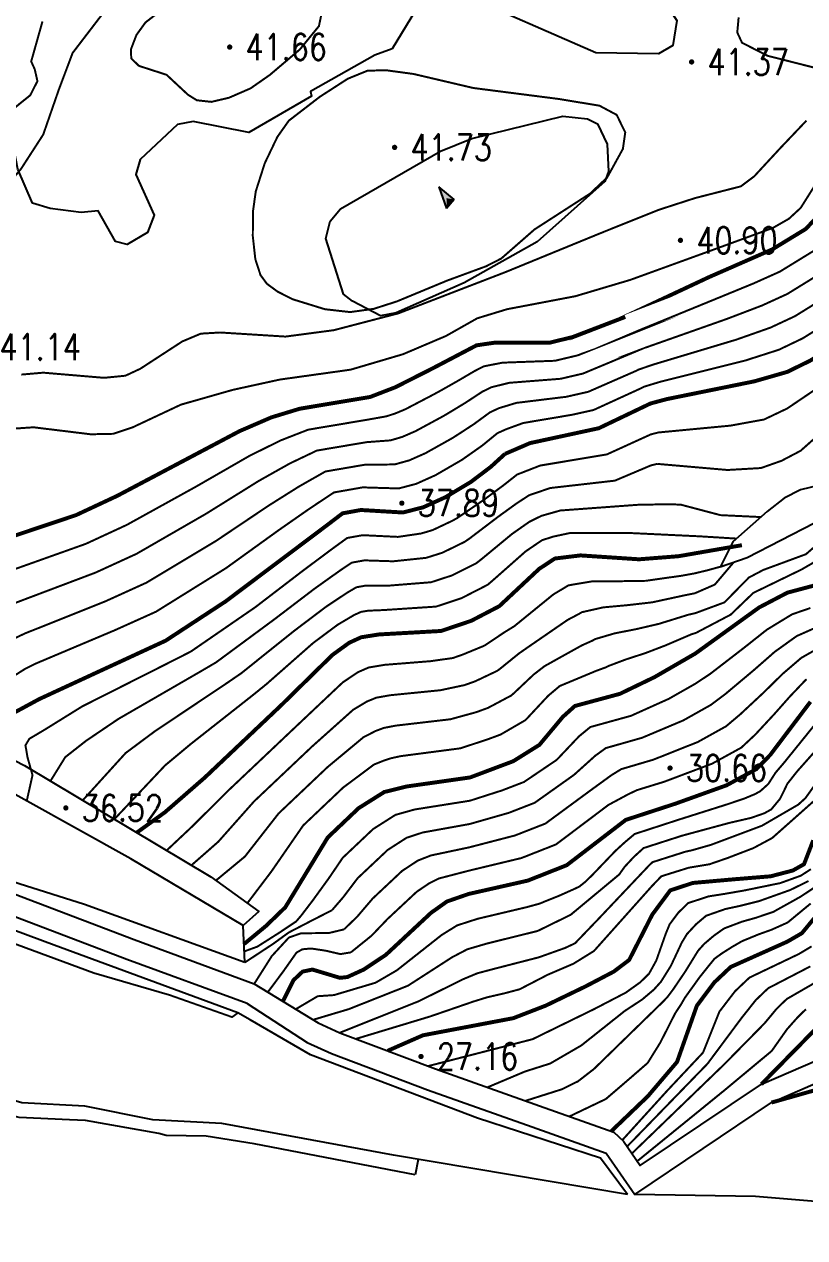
# Model space of a CAD drawing. Extents: x 404846 to 408477, y 3390929 to 3392894.
# Drawn here: x 406416.85 to 406446.43, y 3392246.53 to 3392292.54 of the extents above; entities that cross this region are included whole.
import ezdxf
from ezdxf.enums import TextEntityAlignment as Align

# ---------------------------------------------------------------- set-up
doc = ezdxf.new("R2010")
doc.units = 0
doc.header["$LTSCALE"] = 0.5
doc.layers.get('0').update_dxf_attribs({"linetype": 'CONTINUOUS'})
for name, color, linetype in [('DGX', 2, 'CONTINUOUS'), ('DMTZ', 3, 'CONTINUOUS'), ('GCD', 1, 'CONTINUOUS'), ('SXSS', 5, 'CONTINUOUS'), ('ZBTZ', 3, 'CONTINUOUS')]:
    doc.layers.add(name, color=color, linetype=linetype)
doc.styles.add('HZ', font='rs.shx', dxfattribs={"width": 0.8, "bigfont": 'hztxt.shx'})
doc.linetypes.add('1033B', pattern='A,1,[186,AAA.SHX,S=1,R=0,X=0,Y=0],1', length=2)
doc.linetypes.add('10422', pattern='A,0.75,[150,AAA.SHX,S=0.5,R=0,X=0,Y=0.5],1.5,[177,AAA.SHX,S=1,R=0,X=0,Y=0.4],0.75', length=3)
doc.linetypes.add('1161', pattern='A,0,[149,AAA.SHX,S=0.15,R=0,X=0,Y=0],-1.6', length=1.6)

# ---------------------------------------------------------------- blocks, each defined once
blk = doc.blocks.new('*U39')
at = {"linetype": 'Continuous'}
for points in [[(-0.3, 0.5), (0, 1.5), (-0.9, 0)], [(-0.3, 0.5), (0, 0), (0, 1.5)], [(-0.3, 0.5), (-0.9, 0), (0, 0)]]:
    blk.add_solid(points, dxfattribs=at)
blk = doc.blocks.new('gc201')
for p, q in [((0, 1.5), (-0.9, 0)), ((0, 0), (0, 1.5)), ((0, 0), (-0.9, 0))]:
    blk.add_line(p, q)
at = {"linetype": 'Continuous'}
blk.add_blockref('*U39', (0, 0), dxfattribs=at)
blk = doc.blocks.new('GC200')
at = {"linetype": 'Continuous', "const_width": 0.2, "flags": 128}
blk.add_lwpolyline([(-0.1, 0, 1), (0.1, 0, 1)], format="xyb", close=True, dxfattribs=at)

msp = doc.modelspace()

# ---------------------------------------------------------------- linework, layer by layer
at = {"layer": 'DGX', "linetype": 'Continuous', "const_width": 0.075, "elevation": 41.5, "flags": 128}
for points in [[(406427.291, 3392291.59), (406426.15, 3392290.622), (406425.422, 3392290.114), (406424.603, 3392289.758), (406423.936, 3392289.602), (406423.386, 3392289.664), (406423.049, 3392289.874), (406422.239, 3392290.629), (406421.193, 3392290.967), (406420.902, 3392291.247), (406420.887, 3392291.589), (406421.096, 3392292.136), (406421.436, 3392292.61), (406421.778, 3392292.876), (406422.24, 3392293.088), (406423.733, 3392293.506), (406424.965, 3392293.771), (406426.008, 3392293.89), (406426.82, 3392293.883), (406427.475, 3392293.738), (406427.938, 3392293.445), (406428.123, 3392292.996), (406428.014, 3392292.475), (406427.291, 3392291.59)], [(406433.868, 3392290.128), (406437.09, 3392289.714), (406438.647, 3392289.458), (406439.298, 3392289.11), (406439.624, 3392288.444), (406439.534, 3392287.818), (406438.938, 3392286.735), (406438.298, 3392286.129), (406436.186, 3392284.766), (406434.925, 3392283.662), (406434.354, 3392283.37), (406432.868, 3392282.823), (406430.965, 3392282.034), (406430.088, 3392281.753), (406429.197, 3392281.631), (406428.243, 3392281.739), (406427.016, 3392282.118), (406426.444, 3392282.409), (406426.043, 3392282.704), (406425.8, 3392283.033), (406425.604, 3392283.637), (406425.508, 3392284.507), (406425.514, 3392285.445), (406425.62, 3392286.208), (406425.96, 3392287.273), (406426.44, 3392288.276), (406426.874, 3392288.89), (406428.048, 3392289.795), (406429.105, 3392290.478), (406429.858, 3392290.786), (406430.568, 3392290.8), (406431.601, 3392290.66), (406433.868, 3392290.128)]]:
    msp.add_lwpolyline(points, close=True, dxfattribs=at)
at = {"layer": 'DGX', "linetype": 'Continuous', "flags": 128}
for points, const_width, elevation in [([(406402.455, 3392285.546), (406405.126, 3392284.766), (406407.909, 3392283.807), (406409.044, 3392283.431), (406409.6, 3392283.349), (406410.369, 3392283.377), (406411.193, 3392283.532), (406412.214, 3392283.854), (406414.178, 3392284.797), (406415.023, 3392285.343), (406415.808, 3392285.974), (406416.722, 3392287.058), (406417.565, 3392288.363), (406418.156, 3392290.067), (406418.679, 3392291.457), (406419.903, 3392293.058)], 0.075, 41), ([(406402.935, 3392286.351), (406405.513, 3392285.372), (406406.956, 3392285.033), (406407.975, 3392285.087), (406409.256, 3392285.502), (406410.577, 3392286.148), (406413.472, 3392287.773), (406416.119, 3392289.085), (406417.071, 3392289.852), (406417.346, 3392290.387), (406417.243, 3392290.84), (406417.109, 3392291.135), (406417.536, 3392292.651)], 0.075, 40.5), ([(406454.614, 3392292.773), (406450.132, 3392291.174), (406449.068, 3392290.888), (406448.139, 3392290.767), (406446.743, 3392290.912), (406445.017, 3392291.35), (406444.05, 3392291.844), (406444.05, 3392291.844), (406443.869, 3392292.235), (406443.921, 3392292.804)], 0.075, 41.5), ([(406416.733, 3392279.261), (406417.568, 3392279.333), (406419.873, 3392279.138), (406420.679, 3392279.218), (406421.243, 3392279.481), (406422.834, 3392280.517), (406423.537, 3392280.813), (406423.537, 3392280.813), (406424.264, 3392280.857), (406424.264, 3392280.857), (406426.747, 3392280.702), (406428.58, 3392280.945), (406431.029, 3392281.584), (406435.079, 3392283.145), (406438.702, 3392284.63), (406440.901, 3392285.511), (406442.269, 3392285.954), (406444.003, 3392286.398), (406444.513, 3392286.78), (406445.482, 3392287.83), (406446.489, 3392288.89)], 0.075, 41), ([(406446.942, 3392286.644), (406446.273, 3392285.582), (406445.827, 3392285.17), (406445.221, 3392284.823), (406442.692, 3392283.897), (406439.812, 3392282.851), (406437.734, 3392282.233), (406435.144, 3392281.74), (406434.013, 3392281.395), (406432.83, 3392280.726), (406431.206, 3392280.035), (406429.214, 3392279.447), (406426.532, 3392279.072), (406426.532, 3392279.072), (406424.752, 3392278.682), (406422.786, 3392278.122), (406422.786, 3392278.122), (406420.948, 3392277.258), (406420.216, 3392277.015), (406419.366, 3392276.997), (406417.198, 3392277.262), (406416.398, 3392277.208)], 0.075, 40.5), ([(406466.659, 3392286.766), (406465.723, 3392286.706), (406464.289, 3392286.317), (406462.016, 3392285.506), (406457.424, 3392283.687), (406455.232, 3392282.985), (406451.642, 3392282.355), (406450.41, 3392282.02), (406449.398, 3392281.509), (406446.629, 3392279.787), (406445.767, 3392279.364), (406444.518, 3392279.005), (406441.199, 3392278.331), (406440.581, 3392278.165), (406438.622, 3392277.227), (406436.016, 3392276.663), (406435.065, 3392276.253)], 0.15, 37.5), ([(406415.669, 3392272.88), (406418.811, 3392273.933), (406420.364, 3392274.66), (406425.012, 3392277.119), (406426.211, 3392277.638), (406427.283, 3392277.965), (406429.958, 3392278.413), (406430.913, 3392278.782), (406432.34, 3392279.505), (406433.989, 3392280.371), (406434.706, 3392280.475), (406436.747, 3392280.468), (406437.624, 3392280.682), (406439.625, 3392281.448), (406439.397, 3392281.36), (406442.785, 3392282.951), (406445.195, 3392284.008), (406446.465, 3392284.783), (406447.877, 3392286.279)], 0.15, 40), ([(406447.051, 3392284.128), (406445.482, 3392283.164), (406444.489, 3392282.719), (406443.132, 3392282.162), (406440.188, 3392280.957), (406439.633, 3392280.721), (406439.776, 3392280.772), (406437.824, 3392279.991), (406436.961, 3392279.785), (406434.982, 3392279.713), (406434.965, 3392279.711), (406434.27, 3392279.576), (406433.924, 3392279.401), (406433.251, 3392279.006), (406432.68, 3392278.683), (406432.374, 3392278.514), (406431.293, 3392277.948), (406430.909, 3392277.788), (406430.572, 3392277.678), (406429.887, 3392277.556), (406427.608, 3392277.172), (406426.938, 3392276.911), (406426.56, 3392276.763), (406425.378, 3392276.177), (406423.355, 3392275.012), (406420.733, 3392273.562), (406419.18, 3392272.843), (406416.069, 3392271.734)], 0.075, 39.5), ([(406447.638, 3392283.474), (406445.769, 3392282.32), (406444.809, 3392281.881), (406443.478, 3392281.373), (406440.44, 3392280.3), (406439.87, 3392280.082), (406439.927, 3392280.096), (406438.023, 3392279.3), (406437.175, 3392279.102), (406435.24, 3392278.95), (406435.224, 3392278.948), (406434.551, 3392278.781), (406434.209, 3392278.614), (406433.571, 3392278.195), (406433.021, 3392277.86), (406432.726, 3392277.685), (406431.673, 3392277.115), (406431.173, 3392276.898), (406430.727, 3392276.766), (406429.816, 3392276.698), (406427.934, 3392276.379), (406427.278, 3392276.066), (406426.908, 3392275.889), (406425.744, 3392275.235), (406423.735, 3392273.983), (406421.101, 3392272.464), (406419.55, 3392271.753), (406416.468, 3392270.588)], 0.075, 39), ([(406448.225, 3392282.819), (406446.056, 3392281.476), (406445.128, 3392281.042), (406443.825, 3392280.583), (406440.693, 3392279.644), (406440.107, 3392279.443), (406440.078, 3392279.421), (406438.223, 3392278.609), (406437.389, 3392278.419), (406435.499, 3392278.188), (406435.484, 3392278.184), (406434.832, 3392277.986), (406434.494, 3392277.827), (406433.89, 3392277.384), (406433.361, 3392277.038), (406433.078, 3392276.856), (406432.053, 3392276.281), (406431.437, 3392276.008), (406430.883, 3392275.854), (406429.745, 3392275.841), (406428.259, 3392275.586), (406427.618, 3392275.221), (406427.256, 3392275.015), (406426.109, 3392274.293), (406424.115, 3392272.954), (406421.47, 3392271.367), (406419.92, 3392270.663), (406416.868, 3392269.443), (406416.3, 3392269.175)], 0.075, 38.5), ([(406448.811, 3392282.164), (406446.343, 3392280.632), (406445.447, 3392280.203), (406444.172, 3392279.794), (406440.946, 3392278.987), (406440.344, 3392278.804), (406440.229, 3392278.745), (406438.422, 3392277.918), (406437.603, 3392277.736), (406435.758, 3392277.425), (406435.743, 3392277.42), (406435.114, 3392277.19), (406434.779, 3392277.04), (406434.209, 3392276.573), (406433.702, 3392276.216), (406433.431, 3392276.026), (406432.433, 3392275.447), (406431.701, 3392275.118), (406431.038, 3392274.943), (406429.674, 3392274.984), (406428.585, 3392274.792), (406427.958, 3392274.377), (406427.605, 3392274.14), (406426.475, 3392273.351), (406424.496, 3392271.924), (406421.838, 3392270.269), (406420.289, 3392269.572), (406417.268, 3392268.297), (406416.875, 3392268.1), (406416.25, 3392267.704)], 0.075, 38), ([(406447.266, 3392278.993), (406445.765, 3392277.977), (406444.886, 3392277.558), (406443.61, 3392277.325), (406440.881, 3392277.066)], 0.075, 37), ([(406448.136, 3392278.315), (406447.012, 3392277.03), (406446.269, 3392276.371), (406445.547, 3392275.992), (406444.766, 3392275.717), (406443.501, 3392275.643), (406440.834, 3392275.875)], 0.075, 36.5), ([(406440.881, 3392277.066), (406440.588, 3392276.991), (406438.926, 3392276.233), (406436.398, 3392275.811), (406435.523, 3392275.469), (406435.014, 3392275.067), (406434.299, 3392274.536), (406433.261, 3392273.824), (406433.092, 3392273.728), (406432.329, 3392273.366), (406431.892, 3392273.236), (406431.013, 3392273.106), (406429.671, 3392273.171), (406429.085, 3392273.065), (406428.562, 3392272.685), (406427.41, 3392271.826), (406425.605, 3392270.442), (406423.162, 3392268.76), (406422.471, 3392268.408), (406419.041, 3392266.677), (406417.685, 3392265.835), (406417.549, 3392265.752)], 0.075, 37), ([(406435.065, 3392276.253), (406434.528, 3392275.762), (406433.783, 3392275.197), (406432.813, 3392274.613), (406431.965, 3392274.227), (406431.194, 3392274.031), (406429.603, 3392274.126), (406428.91, 3392273.999), (406428.298, 3392273.532), (406424.476, 3392270.659), (406422.207, 3392269.172), (406417.419, 3392266.958), (406415.928, 3392266.151), (406415.725, 3392265.987), (406415.696, 3392265.58), (406415.823, 3392265.172)], 0.15, 37.5), ([(406440.834, 3392275.875), (406440.596, 3392275.817), (406439.231, 3392275.239), (406436.78, 3392274.959), (406435.981, 3392274.686), (406435.5, 3392274.372), (406434.815, 3392273.876), (406433.709, 3392273.035), (406433.531, 3392272.915), (406432.693, 3392272.506), (406432.079, 3392272.312), (406430.832, 3392272.181), (406429.738, 3392272.216), (406429.26, 3392272.13), (406428.826, 3392271.839), (406427.848, 3392271.142), (406426.335, 3392269.988), (406424.116, 3392268.348), (406423.497, 3392267.985), (406420.414, 3392266.203), (406419.185, 3392265.371), (406418.399, 3392264.753), (406417.839, 3392263.848)], 0.075, 36.5), ([(406440.1, 3392274.323), (406437.162, 3392274.107), (406436.44, 3392273.902), (406435.986, 3392273.676), (406435.331, 3392273.216), (406434.157, 3392272.246), (406433.97, 3392272.102), (406433.057, 3392271.645), (406432.267, 3392271.387), (406430.651, 3392271.257), (406429.805, 3392271.262), (406429.435, 3392271.196), (406429.089, 3392270.993), (406428.286, 3392270.459), (406427.064, 3392269.534), (406425.071, 3392267.936), (406424.524, 3392267.561), (406421.787, 3392265.729), (406420.686, 3392264.908), (406419.062, 3392263.117)], 0.075, 36), ([(406444.767, 3392273.858), (406443.231, 3392273.931), (406441.729, 3392274.328), (406441.276, 3392274.345), (406440.1, 3392274.323)], 0.075, 36), ([(406450.878, 3392274.301), (406449.843, 3392274.374), (406448.723, 3392274.221), (406448.069, 3392273.835), (406446.473, 3392272.45), (406444.853, 3392271.852), (406444.306, 3392271.563), (406443.385, 3392270.623), (406442.284, 3392270.216)], 0.075, 33.5), ([(406451.112, 3392273.746), (406450.242, 3392273.516), (406448.718, 3392273.178), (406447.976, 3392272.836), (406446.304, 3392271.869), (406444.477, 3392270.982), (406443.621, 3392270.158), (406442.299, 3392269.463)], 0.075, 33), ([(406439.84, 3392273.251), (406437.544, 3392273.256), (406436.898, 3392273.118), (406436.471, 3392272.981), (406435.847, 3392272.556), (406434.604, 3392271.457), (406434.409, 3392271.29), (406433.421, 3392270.784), (406432.454, 3392270.463), (406430.471, 3392270.332), (406429.873, 3392270.307), (406429.61, 3392270.262), (406429.353, 3392270.147), (406428.724, 3392269.775), (406427.793, 3392269.081), (406426.026, 3392267.524), (406425.55, 3392267.137), (406423.16, 3392265.255), (406422.187, 3392264.444), (406420.261, 3392262.401)], 0.075, 35.5), ([(406443.837, 3392273.042), (406442.435, 3392273.128), (406439.84, 3392273.251)], 0.075, 35.5), ([(406444.045, 3392272.791), (406441.64, 3392272.373), (406440.144, 3392272.256), (406437.926, 3392272.404), (406436.957, 3392272.286), (406436.363, 3392271.895), (406434.848, 3392270.477), (406433.785, 3392269.923), (406432.642, 3392269.538), (406430.29, 3392269.407), (406429.616, 3392269.3), (406429.162, 3392269.092), (406428.522, 3392268.627), (406426.576, 3392266.714), (406423.688, 3392263.98), (406422.179, 3392262.665), (406421.112, 3392261.893)], 0.15, 35), ([(406443.369, 3392272.014), (406442.737, 3392271.839), (406442.252, 3392271.723)], 0.075, 34.5), ([(406443.73, 3392272.138), (406443.02, 3392271.299), (406442.268, 3392270.97)], 0.075, 34), ([(406442.252, 3392271.723), (406441.766, 3392271.634), (406440.396, 3392271.44), (406439.336, 3392271.424), (406438.359, 3392271.419), (406437.467, 3392271.268), (406437.356, 3392271.198), (406436.902, 3392270.927), (406435.421, 3392269.721), (406435.046, 3392269.49), (406434.321, 3392269.005), (406434.229, 3392268.958), (406433.458, 3392268.641), (406433.088, 3392268.512), (406432.244, 3392268.393), (406430.499, 3392268.254), (406429.901, 3392268.154), (406429.495, 3392267.977), (406428.916, 3392267.588), (406427.165, 3392265.935), (406424.62, 3392263.526), (406423.189, 3392262.105), (406422.244, 3392261.217)], 0.075, 34.5), ([(406447.23, 3392271.381), (406445.771, 3392270.992), (406445.771, 3392270.992), (406444.701, 3392270.432), (406442.273, 3392268.679), (406440.734, 3392267.789), (406439.422, 3392267.155), (406439.422, 3392267.155), (406437.715, 3392266.694), (406437.715, 3392266.694), (406437.256, 3392266.28), (406436.37, 3392265.219), (406435.381, 3392264.601), (406433.749, 3392263.986), (406431.334, 3392263.641), (406430.491, 3392263.432), (406429.519, 3392262.82), (406428.349, 3392261.709), (406426.739, 3392259.06), (406426.011, 3392258.356), (406425.176, 3392257.666)], 0.15, 32.5), ([(406442.268, 3392270.97), (406441.893, 3392270.895), (406440.648, 3392270.625), (406439.686, 3392270.515), (406438.793, 3392270.434), (406437.977, 3392270.25), (406437.873, 3392270.187), (406437.44, 3392269.959), (406435.995, 3392268.964), (406435.598, 3392268.688), (406434.857, 3392268.088), (406434.764, 3392268.023), (406433.939, 3392267.631), (406433.533, 3392267.486), (406432.62, 3392267.292), (406430.707, 3392267.101), (406430.187, 3392267.008), (406429.828, 3392266.861), (406429.31, 3392266.549), (406427.753, 3392265.156), (406425.552, 3392263.072), (406424.198, 3392261.545), (406423.185, 3392260.656)], 0.075, 34), ([(406446.64, 3392270.409), (406445.952, 3392270.172), (406445.896, 3392270.139), (406444.992, 3392269.588), (406444.124, 3392268.9), (406442.842, 3392267.911), (406442.287, 3392267.543), (406441.279, 3392266.968), (406439.843, 3392266.322), (406438.301, 3392265.896), (406437.872, 3392265.544), (406437.025, 3392264.65), (406435.786, 3392263.812), (406434.958, 3392263.494), (406433.737, 3392263.102), (406431.641, 3392262.769), (406430.914, 3392262.565), (406430.068, 3392262.027), (406428.916, 3392260.937), (406428.393, 3392260.167), (406427.769, 3392259.305), (406427.338, 3392258.742), (406427.153, 3392258.525), (406426.528, 3392258.107)], 0.075, 32), ([(406442.284, 3392270.216), (406442.02, 3392270.156), (406440.901, 3392269.809), (406440.035, 3392269.607), (406439.226, 3392269.449), (406438.487, 3392269.232), (406438.389, 3392269.176), (406437.978, 3392268.992), (406436.568, 3392268.207), (406436.151, 3392267.885), (406435.394, 3392267.17), (406435.299, 3392267.089), (406434.42, 3392266.621), (406433.979, 3392266.46), (406432.996, 3392266.19), (406430.916, 3392265.948), (406430.472, 3392265.861), (406430.162, 3392265.746), (406429.703, 3392265.51), (406428.342, 3392264.378), (406426.485, 3392262.618), (406425.208, 3392260.984), (406424.112, 3392260.077)], 0.075, 33.5), ([(406446.75, 3392269.624), (406446.134, 3392269.351), (406446.083, 3392269.318), (406445.284, 3392268.744), (406444.506, 3392268.061), (406443.412, 3392267.143), (406442.865, 3392266.733), (406441.825, 3392266.148), (406440.265, 3392265.49), (406438.886, 3392265.097), (406438.488, 3392264.808), (406437.68, 3392264.081), (406436.191, 3392263.023), (406435.202, 3392262.639), (406433.725, 3392262.218), (406431.948, 3392261.897), (406431.338, 3392261.698), (406430.617, 3392261.233), (406429.483, 3392260.165), (406428.931, 3392259.438), (406428.508, 3392258.948)], 0.075, 31.5), ([(406442.299, 3392269.463), (406442.146, 3392269.418), (406441.153, 3392268.993), (406440.384, 3392268.698), (406439.66, 3392268.464), (406438.997, 3392268.214), (406438.905, 3392268.166), (406438.516, 3392268.024), (406437.141, 3392267.451), (406436.704, 3392267.083), (406435.93, 3392266.252), (406435.835, 3392266.154), (406434.9, 3392265.611), (406434.424, 3392265.434), (406433.372, 3392265.088), (406431.125, 3392264.794), (406430.757, 3392264.715), (406430.495, 3392264.631), (406430.097, 3392264.471), (406428.93, 3392263.599), (406427.417, 3392262.163), (406426.217, 3392260.424), (406425.3, 3392259.214)], 0.075, 33), ([(406446.861, 3392268.84), (406446.316, 3392268.53), (406446.27, 3392268.497), (406445.575, 3392267.9), (406444.888, 3392267.222), (406443.981, 3392266.376), (406443.443, 3392265.923), (406442.37, 3392265.327), (406440.686, 3392264.657), (406439.472, 3392264.299), (406439.104, 3392264.073), (406438.334, 3392263.513), (406436.596, 3392262.234), (406435.445, 3392261.784), (406433.713, 3392261.334), (406432.254, 3392261.025), (406431.761, 3392260.831), (406431.167, 3392260.44), (406430.051, 3392259.392), (406429.469, 3392258.71), (406428.969, 3392258.224)], 0.075, 31), ([(406446.497, 3392267.709), (406446.456, 3392267.676), (406445.866, 3392267.056), (406445.27, 3392266.383), (406444.55, 3392265.608), (406444.02, 3392265.113), (406442.915, 3392264.506), (406441.108, 3392263.824), (406440.058, 3392263.5), (406439.72, 3392263.337), (406438.989, 3392262.944), (406437.001, 3392261.445), (406435.689, 3392260.928), (406433.701, 3392260.45), (406432.561, 3392260.153), (406432.185, 3392259.964), (406431.716, 3392259.646), (406430.618, 3392258.62), (406430.007, 3392257.982), (406429.224, 3392257.35)], 0.075, 30.5), ([(406446.643, 3392266.854), (406445.12, 3392264.84), (406444.598, 3392264.303), (406443.461, 3392263.686), (406441.529, 3392262.991), (406439.644, 3392262.375), (406437.406, 3392260.657), (406435.932, 3392260.073), (406433.689, 3392259.566), (406432.868, 3392259.281), (406432.266, 3392258.853), (406430.546, 3392257.253), (406429.709, 3392256.698), (406429.092, 3392256.416), (406429.092, 3392256.416), (406428.811, 3392256.385), (406427.765, 3392256.7), (406427.394, 3392256.621), (406427.052, 3392256.298), (406426.649, 3392255.495)], 0.15, 30), ([(406446.977, 3392266.195), (406445.636, 3392264.535), (406445.324, 3392264.171), (406445.056, 3392263.754), (406445.039, 3392263.732), (406444.744, 3392263.465), (406444.538, 3392263.351), (406444.142, 3392263.186), (406443.513, 3392262.973), (406441.653, 3392262.384), (406439.981, 3392261.84), (406439.62, 3392261.537), (406439.255, 3392261.204), (406438.366, 3392260.275), (406438.106, 3392260.023), (406437.89, 3392259.851), (406437.737, 3392259.775), (406437.135, 3392259.506), (406436.367, 3392259.196), (406435.886, 3392259.065), (406434.028, 3392258.624), (406433.251, 3392258.374), (406432.667, 3392258.011), (406430.967, 3392256.67), (406430.159, 3392256.2), (406428.586, 3392255.731), (406427.966, 3392255.688), (406427.134, 3392255.196)], 0.075, 29.5), ([(406417.549, 3392265.752), (406417.039, 3392265.451), (406416.891, 3392265.202), (406416.971, 3392264.741), (406417.159, 3392264.072), (406416.939, 3392263.088)], 0.075, 37), ([(406447.312, 3392265.535), (406446.152, 3392264.23), (406445.774, 3392263.755), (406445.499, 3392263.19), (406445.48, 3392263.162), (406445.158, 3392262.773), (406444.897, 3392262.627), (406444.386, 3392262.449), (406443.565, 3392262.26), (406441.778, 3392261.776), (406440.318, 3392261.306), (406439.954, 3392260.975), (406439.603, 3392260.598), (406439.395, 3392260.305), (406437.553, 3392258.774), (406436.759, 3392258.386), (406436.305, 3392258.163), (406434.366, 3392257.682), (406433.634, 3392257.466), (406433.068, 3392257.17), (406431.388, 3392256.087), (406429.146, 3392255.199), (406427.789, 3392254.793)], 0.075, 29), ([(406447.646, 3392264.875), (406446.454, 3392263.202), (406446.179, 3392262.952), (406444.804, 3392262.153), (406442.877, 3392261.43), (406442.148, 3392261.222), (406441.902, 3392261.168), (406440.655, 3392260.771), (406440.511, 3392260.631), (406438.588, 3392258.598), (406437.722, 3392257.696), (406437.341, 3392257.518), (406436.351, 3392257.164), (406434.705, 3392256.74), (406434.017, 3392256.558), (406433.469, 3392256.329), (406431.809, 3392255.504), (406428.81, 3392254.304)], 0.075, 28.5), ([(406446.842, 3392263.153), (406445.192, 3392261.687), (406444.483, 3392261.306), (406443.503, 3392260.93), (406442.812, 3392260.691), (406442.026, 3392260.56), (406440.992, 3392260.237), (406440.621, 3392259.849), (406438.438, 3392257.403), (406437.659, 3392256.92), (406436.682, 3392256.501), (406435.622, 3392255.952), (406435.044, 3392255.798), (406434.399, 3392255.65), (406433.871, 3392255.487), (406432.23, 3392254.921), (406429.422, 3392254.072)], 0.075, 28), ([(406446.749, 3392261.602), (406446.399, 3392260.695), (406445.977, 3392260.456), (406445.977, 3392260.456), (406445.131, 3392260.235), (406443.722, 3392260.12), (406443.722, 3392260.12), (406442.188, 3392259.984), (406441.329, 3392259.702), (406440.646, 3392258.78), (406439.773, 3392257.064), (406439.188, 3392256.621), (406438.124, 3392256.063), (406436.611, 3392255.332), (406435.382, 3392254.856), (406431.958, 3392254.207), (406430.619, 3392253.619)], 0.15, 27.5), ([(406446.659, 3392260.505), (406446.274, 3392260.257), (406445.499, 3392259.978), (406444.25, 3392259.722), (406444.169, 3392259.704), (406443.384, 3392259.568), (406442.784, 3392259.474), (406442.008, 3392259.221), (406441.632, 3392258.853), (406441.303, 3392258.411), (406441.149, 3392258.031), (406440.799, 3392257.039), (406440.524, 3392256.541), (406440.191, 3392256.215), (406439.637, 3392255.82), (406438.435, 3392255.195), (406436.11, 3392254.058), (406432.155, 3392253.039)], 0.075, 27), ([(406446.571, 3392260.058), (406445.883, 3392259.719), (406444.778, 3392259.324), (406444.706, 3392259.297), (406443.979, 3392259.115), (406443.418, 3392258.995), (406442.688, 3392258.739), (406442.31, 3392258.42), (406441.961, 3392258.043), (406441.767, 3392257.723), (406441.349, 3392256.832), (406440.978, 3392256.238), (406440.709, 3392255.939), (406440.265, 3392255.563), (406439.604, 3392255.129)], 0.075, 26.5), ([(406455.302, 3392259.815), (406454.371, 3392259.21), (406453.855, 3392258.992), (406453.157, 3392258.764), (406452.41, 3392258.612), (406450.685, 3392258.39), (406450.139, 3392258.282), (406449.474, 3392258.06), (406449.306, 3392257.965), (406448.896, 3392257.712), (406447.424, 3392256.582), (406447.077, 3392256.351), (406445.761, 3392255.592), (406445.658, 3392255.5), (406445.358, 3392255.208), (406444.899, 3392254.656), (406443.368, 3392253.1), (406439.875, 3392249.725)], 0.075, 23.5), ([(406446.868, 3392259.86), (406446.266, 3392259.461), (406445.306, 3392258.926), (406445.243, 3392258.89), (406444.573, 3392258.662), (406444.052, 3392258.516), (406443.368, 3392258.257), (406442.987, 3392257.987), (406442.618, 3392257.674), (406442.385, 3392257.414), (406441.899, 3392256.625), (406441.431, 3392255.935), (406441.226, 3392255.663), (406441.069, 3392255.495)], 0.075, 26), ([(406447.695, 3392259.745), (406446.317, 3392258.077), (406445.763, 3392257.756), (406443.62, 3392256.797), (406442.999, 3392256.211), (406442.338, 3392255.328), (406441.586, 3392253.195), (406440.476, 3392251.891), (406439.095, 3392250.569)], 0.15, 25), ([(406463.447, 3392256.505), (406461.96, 3392258.016), (406461.059, 3392258.711), (406459.852, 3392259.242), (406458.757, 3392259.514), (406457.83, 3392259.447), (406456.577, 3392259.142), (406453.489, 3392257.955), (406450.088, 3392256.554), (406448.162, 3392255.585), (406447.12, 3392254.733), (406444.784, 3392252.352)], 0.15, 22.5), ([(406428.508, 3392258.948), (406427.836, 3392258.606), (406426.871, 3392258.105), (406426.281, 3392257.676), (406425.206, 3392256.968)], 0.075, 31.5), ([(406446.65, 3392259.203), (406445.833, 3392258.528), (406445.78, 3392258.484), (406445.168, 3392258.209), (406444.686, 3392258.037), (406444.048, 3392257.775), (406443.665, 3392257.553), (406443.276, 3392257.306), (406443.002, 3392257.106), (406442.449, 3392256.418), (406441.885, 3392255.632), (406441.744, 3392255.387), (406441.521, 3392255.049), (406440.95, 3392253.926), (406440.473, 3392253.158), (406439.829, 3392252.598), (406438.888, 3392251.79), (406437.509, 3392251.13)], 0.075, 25.5), ([(406426.528, 3392258.107), (406425.678, 3392257.567), (406425.188, 3392257.389)], 0.075, 32), ([(406428.969, 3392258.224), (406428.385, 3392258.083), (406427.339, 3392258.076), (406426.876, 3392257.914), (406426.227, 3392257.209), (406425.565, 3392256.163)], 0.075, 31), ([(406446.686, 3392257.578), (406446.201, 3392257.288), (406444.333, 3392256.395), (406444.197, 3392256.268), (406443.785, 3392255.877), (406443.192, 3392255.104), (406442.572, 3392253.551)], 0.075, 24.5), ([(406429.224, 3392257.35), (406428.825, 3392257.286), (406428.275, 3392257.414), (406427.717, 3392257.498), (406427.385, 3392257.468), (406427.164, 3392257.342), (406426.669, 3392256.638), (406426.08, 3392255.846)], 0.075, 30.5), ([(406446.639, 3392256.82), (406445.047, 3392255.994), (406444.928, 3392255.884), (406444.572, 3392255.542), (406444.045, 3392254.88), (406442.743, 3392253.13), (406439.693, 3392249.987)], 0.075, 24), ([(406441.069, 3392255.495), (406438.436, 3392252.928), (406437.833, 3392252.461), (406437.215, 3392252.157), (406435.841, 3392251.721)], 0.075, 26), ([(406439.604, 3392255.129), (406437.96, 3392253.822), (406436.778, 3392253.136), (406435.822, 3392252.832), (406434.401, 3392252.233)], 0.075, 26.5), ([(406446.475, 3392255.19), (406446.389, 3392255.116), (406446.144, 3392254.874), (406445.752, 3392254.432), (406445.176, 3392253.614)], 0.075, 23), ([(406442.572, 3392253.551), (406441.201, 3392252.092), (406439.51, 3392250.229)], 0.075, 24.5), ([(406445.176, 3392253.614), (406443.399, 3392252.134), (406440.078, 3392249.433)], 0.075, 23), ([(406445.166, 3392251.656), (406450.024, 3392253.034), (406451.603, 3392253.377), (406452.992, 3392253.568), (406454.926, 3392253.576), (406457.442, 3392253.404), (406459.267, 3392253.067), (406459.9, 3392252.839), (406460.368, 3392252.545), (406460.46, 3392252.441), (406460.453, 3392252.18), (406460.238, 3392250.786), (406459.925, 3392249.616)], 0.15, 22.5)]:
    msp.add_lwpolyline(points, dxfattribs=dict(at, const_width=const_width, elevation=elevation))
at = {"layer": 'DMTZ', "linetype": '1033B', "flags": 128}
for points, elevation in [([(406449.945, 3392274.575), (406449.371, 3392275.434), (406449.064, 3392275.578), (406448.565, 3392275.443), (406446.26, 3392274.888), (406445.645, 3392274.569), (406445.007, 3392274.07), (406443.695, 3392272.917), (406443.221, 3392271.963)], 35.433), ([(406425.206, 3392256.968), (406425.147, 3392258.364), (406420.884, 3392260.895), (406414.921, 3392264.21), (406409.291, 3392267.44), (406407.827, 3392268.149), (406404.026, 3392269.478), (406397.822, 3392271.837)], 38.657), ([(406439.71, 3392248.171), (406438.684, 3392249.546), (406434.027, 3392251.069), (406427.694, 3392253.468), (406425.412, 3392254.788), (406424.936, 3392255.06), (406424.707, 3392254.896), (406422.352, 3392255.732), (406419.483, 3392256.563), (406416.571, 3392257.631), (406413.039, 3392258.875), (406409.523, 3392260.333), (406406.098, 3392260.99), (406403.101, 3392261.688), (406401.577, 3392262.183), (406400.617, 3392262.584), (406398.331, 3392263.064), (406396.948, 3392263.634), (406396.881, 3392263.668), (406395.907, 3392264.317), (406395.657, 3392264.343), (406394.373, 3392264.562), (406393.744, 3392264.939), (406392.768, 3392265.725), (406392.572, 3392265.772), (406391.351, 3392265.345), (406391.223, 3392265.404), (406391.099, 3392265.506), (406391.081, 3392265.92), (406391.647, 3392266.98), (406391.55, 3392267.256), (406390.735, 3392268.447), (406390.195, 3392269.355), (406390.059, 3392269.484), (406388.933, 3392270.096)], 32.837)]:
    msp.add_lwpolyline(points, dxfattribs=dict(at, elevation=elevation))
at = {"layer": 'DMTZ', "linetype": '10422', "flags": 128}
for points, elevation in [([(406410.333, 3392268.007), (406413.412, 3392266.215), (406416.855, 3392264.435)], 39.018), ([(406424.936, 3392255.06), (406417.983, 3392257.622), (406410.77, 3392260.306), (406408.335, 3392261.194), (406403.851, 3392262.183), (406398.195, 3392263.616), (406397.987, 3392263.768), (406397.845, 3392263.961), (406397.784, 3392264.501), (406397.816, 3392265.047)], 36.754), ([(406431.663, 3392248.914), (406425.563, 3392250.088), (406423.738, 3392250.381), (406422.222, 3392250.407), (406421.952, 3392250.48), (406419.166, 3392250.97), (406418.561, 3392251.006), (406416.647, 3392251.095), (406416.153, 3392251.216), (406414.212, 3392252.212), (406413.606, 3392252.353), (406412.793, 3392252.414), (406411.539, 3392252.359), (406410.932, 3392252.421), (406409.913, 3392252.665), (406407.392, 3392253.341), (406407.55, 3392254.032)], 24.047)]:
    msp.add_lwpolyline(points, dxfattribs=dict(at, elevation=elevation))
at = {"layer": 'SXSS', "linetype": 'Continuous', "flags": 128}
for points, elevation in [([(406425.288, 3392255.411), (406420.736, 3392257.086), (406409.41, 3392261.395), (406407.21, 3392262.906), (406406.952, 3392263.021), (406397.816, 3392265.047), (406397.989, 3392265.83), (406407.204, 3392263.787), (406407.603, 3392263.609), (406409.785, 3392262.111), (406421.017, 3392257.837), (406425.565, 3392256.163)], 35.324), ([(406425.565, 3392256.163), (406427.98, 3392254.675), (406428.81, 3392254.304), (406432.427, 3392252.935), (406436.375, 3392251.531), (406439.189, 3392250.536), (406439.555, 3392250.186), (406440.195, 3392249.264), (406444.784, 3392252.352), (406446.92, 3392253.28), (406453.381, 3392255.875), (406455.209, 3392256.272), (406456.18, 3392256.272), (406457.29, 3392256.099), (406458.335, 3392255.769), (406460.451, 3392255.166), (406461.721, 3392254.647)], 24.254), ([(406425.288, 3392255.411), (406427.573, 3392253.927), (406428.487, 3392253.519), (406432.135, 3392252.139), (406436.091, 3392250.731), (406438.906, 3392249.736)], 27.581), ([(406438.906, 3392249.736), (406439.99, 3392248.173), (406445.166, 3392251.656), (406447.225, 3392252.551), (406453.614, 3392255.117), (406455.294, 3392255.482), (406456.119, 3392255.482), (406457.109, 3392255.328), (406458.108, 3392255.012), (406460.192, 3392254.418), (406461.467, 3392253.886)], 22.439)]:
    msp.add_lwpolyline(points, dxfattribs=dict(at, elevation=elevation))
at = {"layer": 'ZBTZ', "linetype": '1161', "flags": 128}
for points, elevation in [([(406418.557, 3392295.624), (406421.965, 3392295.527), (406429.452, 3392296.926), (406432.05, 3392298.335), (406432.401, 3392298.265), (406433.646, 3392296.721), (406436.881, 3392296.184), (406438.851, 3392296.371), (406439.224, 3392296.255), (406441.574, 3392292.684), (406441.433, 3392291.736), (406440.887, 3392291.419), (406438.504, 3392291.458), (406433.245, 3392293.773), (406432.478, 3392293.875), (406432.022, 3392293.666), (406430.795, 3392291.611), (406430.134, 3392291.368), (406427.699, 3392290.001), (406427.738, 3392289.814), (406425.354, 3392288.444), (406423.249, 3392288.859), (406422.648, 3392288.742), (406421.237, 3392287.422), (406421.078, 3392286.842), (406421.768, 3392285.307), (406421.519, 3392284.65), (406420.749, 3392284.196), (406420.308, 3392284.311), (406419.65, 3392285.469), (406419.002, 3392285.41), (406417.832, 3392285.555), (406417.16, 3392285.764), (406416.603, 3392287.045), (406416.413, 3392288.038), (406414.723, 3392287.931), (406413.747, 3392288.648), (406413.148, 3392289.597), (406413.333, 3392290.258), (406415.141, 3392290.375), (406416.194, 3392290.244), (406416.154, 3392290.956), (406414.755, 3392292.79), (406413.602, 3392294.313), (406410.805, 3392295.535), (406408.784, 3392297.164), (406409.433, 3392299.396), (406408.8, 3392299.936), (406408.903, 3392300.266), (406411.174, 3392301.719), (406412.088, 3392302.929), (406412.723, 3392303.057), (406415.99, 3392303.4), (406418.058, 3392303.424), (406420.122, 3392302.232), (406421.192, 3392301.294), (406421.212, 3392300.268), (406420.697, 3392299.223), (406420.12, 3392297.501), (406418.944, 3392296.14), (406418.557, 3392295.624)], 39.384), ([(406433.81, 3392288.209), (406437.255, 3392289.065), (406438.198, 3392288.96), (406438.575, 3392288.767), (406438.934, 3392287.994), (406438.988, 3392286.965), (406438.844, 3392286.584), (406436.29, 3392284.299), (406433.524, 3392282.741), (406430.936, 3392281.601), (406430.351, 3392281.494), (406429.285, 3392282.05), (406428.94, 3392282.306), (406428.277, 3392284.422), (406428.445, 3392285.081), (406428.828, 3392285.548), (406432.62, 3392287.73), (406433.81, 3392288.209)], 41.542)]:
    msp.add_lwpolyline(points, close=True, dxfattribs=dict(at, elevation=elevation))
for points, elevation in [([(406439.71, 3392248.171), (406430.834, 3392249.655), (406424.339, 3392250.866), (406421.724, 3392251.006), (406419.144, 3392251.519), (406416.75, 3392251.644), (406416.276, 3392251.78), (406413.565, 3392252.905), (406413.284, 3392252.992), (406411.125, 3392253.327), (406408.565, 3392253.805), (406407.55, 3392254.032), (406406.4, 3392254.215), (406405.348, 3392254.308), (406403.988, 3392254.776), (406401.956, 3392255.123), (406399.9, 3392255.701), (406399.041, 3392255.662), (406398.716, 3392255.751), (406397.238, 3392256.641), (406397.116, 3392256.667), (406396.586, 3392256.667), (406394.203, 3392257.076), (406393.213, 3392256.925), (406392.394, 3392257.096), (406391.109, 3392257.602), (406390.681, 3392257.87), (406390.451, 3392258.155), (406389.605, 3392260.187), (406388.876, 3392262.228), (406388.704, 3392262.845), (406388.788, 3392263.045), (406389.051, 3392263.414), (406388.97, 3392263.631), (406388.143, 3392263.966), (406387.719, 3392264.244), (406387.458, 3392264.979), (406387.451, 3392265.872), (406387.317, 3392266.026), (406386.383, 3392266.384), (406385.606, 3392266.919), (406383.856, 3392268.794), (406381.984, 3392270.573), (406381.451, 3392271.314), (406380.277, 3392273.489), (406379.409, 3392275.915), (406378.341, 3392278.738), (406378.22, 3392279.141), (406378.295, 3392280.133), (406378.172, 3392280.483), (406377.971, 3392280.803), (406376.146, 3392282.321), (406375.318, 3392283.488), (406374.837, 3392284.069), (406373.337, 3392285.114), (406372.125, 3392286.502)], 25.124), ([(406449.945, 3392274.575), (406449.145, 3392274.751), (406448.755, 3392274.608), (406446.799, 3392273.629), (406444.239, 3392272.313), (406443.221, 3392271.963)], 33.805), ([(406425.206, 3392256.968), (406419.125, 3392259.16), (406413.169, 3392261.049), (406411.486, 3392261.743), (406410.23, 3392262.431), (406407.366, 3392264.534), (406406.546, 3392264.854), (406404.488, 3392265.392), (406399.661, 3392266.559), (406398.353, 3392267.121), (406397.924, 3392267.203), (406397.021, 3392266.851), (406397.349, 3392266.002), (406397.477, 3392265.519), (406397.496, 3392265.153)], 37.031), ([(406416.855, 3392264.435), (406423.922, 3392260.215), (406425.734, 3392258.898), (406425.147, 3392258.364)], 34.189), ([(406431.777, 3392249.498), (406431.663, 3392248.914)], 23.007), ([(406459.109, 3392246.53), (406453.935, 3392247.304), (406444.564, 3392248.096), (406439.99, 3392248.173)], 22.776)]:
    msp.add_lwpolyline(points, dxfattribs=dict(at, elevation=elevation))

# ---------------------------------------------------------------- block references
at = {"layer": 'DMTZ', "linetype": 'Continuous', "xscale": 0.5, "yscale": 0.5, "rotation": 50.82738711714142}
msp.add_blockref('gc201', (406433.137, 3392285.906, 44.101), dxfattribs=at)
at = {"layer": 'GCD', "linetype": 'Continuous'}
ref = msp.add_blockref('GC200', (406424.632, 3392291.681, 41.658), dxfattribs=dict(at, xscale=0.5, yscale=0.5, zscale=0.5))
ref.add_attrib('height', '41.66', dxfattribs={"linetype": 'Continuous', "height": 1, "style": 'HZ', "width": 0.8}).set_placement((406425.232, 3392291.681, 41.658), align=Align.MIDDLE_LEFT)
ref = msp.add_blockref('GC200', (406442.139, 3392291.116, 41.37), dxfattribs=dict(at, xscale=0.5, yscale=0.5, zscale=0.5))
ref.add_attrib('height', '41.37', dxfattribs={"linetype": 'Continuous', "height": 1, "style": 'HZ', "width": 0.8}).set_placement((406442.739, 3392291.116, 41.37), align=Align.MIDDLE_LEFT)
ref = msp.add_blockref('GC200', (406430.883, 3392287.877, 41.727), dxfattribs=dict(at, xscale=0.5, yscale=0.5, zscale=0.5))
ref.add_attrib('height', '41.73', dxfattribs={"linetype": 'Continuous', "height": 1, "style": 'HZ', "width": 0.8}).set_placement((406431.483, 3392287.877, 41.727), align=Align.MIDDLE_LEFT)
ref = msp.add_blockref('GC200', (406441.716, 3392284.352, 40.898), dxfattribs=dict(at, xscale=0.5, yscale=0.5, zscale=0.5))
ref.add_attrib('height', '40.90', dxfattribs={"linetype": 'Continuous', "height": 1, "style": 'HZ', "width": 0.8}).set_placement((406442.316, 3392284.352, 40.898), align=Align.MIDDLE_LEFT)
ref = msp.add_blockref('GC200', (406415.308, 3392280.312, 41.14), dxfattribs=dict(at, xscale=0.5, yscale=0.5, zscale=0.5))
ref.add_attrib('height', '41.14', dxfattribs={"linetype": 'Continuous', "height": 1, "style": 'HZ', "width": 0.8}).set_placement((406415.908, 3392280.312, 41.14), align=Align.MIDDLE_LEFT)
ref = msp.add_blockref('GC200', (406431.156, 3392274.386, 37.891), dxfattribs=dict(at, xscale=0.5, yscale=0.5, zscale=0.5))
ref.add_attrib('height', '37.89', dxfattribs={"linetype": 'Continuous', "height": 1, "style": 'HZ', "width": 0.8}).set_placement((406431.756, 3392274.386, 37.891), align=Align.MIDDLE_LEFT)
ref = msp.add_blockref('GC200', (406441.321, 3392264.339, 30.662), dxfattribs=dict(at, xscale=0.5, yscale=0.5, zscale=0.5))
ref.add_attrib('height', '30.66', dxfattribs={"linetype": 'Continuous', "height": 1, "style": 'HZ', "width": 0.8}).set_placement((406441.921, 3392264.339, 30.662), align=Align.MIDDLE_LEFT)
ref = msp.add_blockref('GC200', (406418.422, 3392262.828, 36.516), dxfattribs=dict(at, xscale=0.5, yscale=0.5, zscale=0.5))
ref.add_attrib('height', '36.52', dxfattribs={"linetype": 'Continuous', "height": 1, "style": 'HZ', "width": 0.8}).set_placement((406419.022, 3392262.828, 36.516), align=Align.MIDDLE_LEFT)
ref = msp.add_blockref('GC200', (406431.883, 3392253.402, 27.16), dxfattribs=dict(at, xscale=0.5, yscale=0.5, zscale=0.5))
ref.add_attrib('height', '27.16', dxfattribs={"linetype": 'Continuous', "height": 1, "style": 'HZ', "width": 0.8}).set_placement((406432.483, 3392253.402, 27.16), align=Align.MIDDLE_LEFT)

doc.saveas('drawing.dxf')
